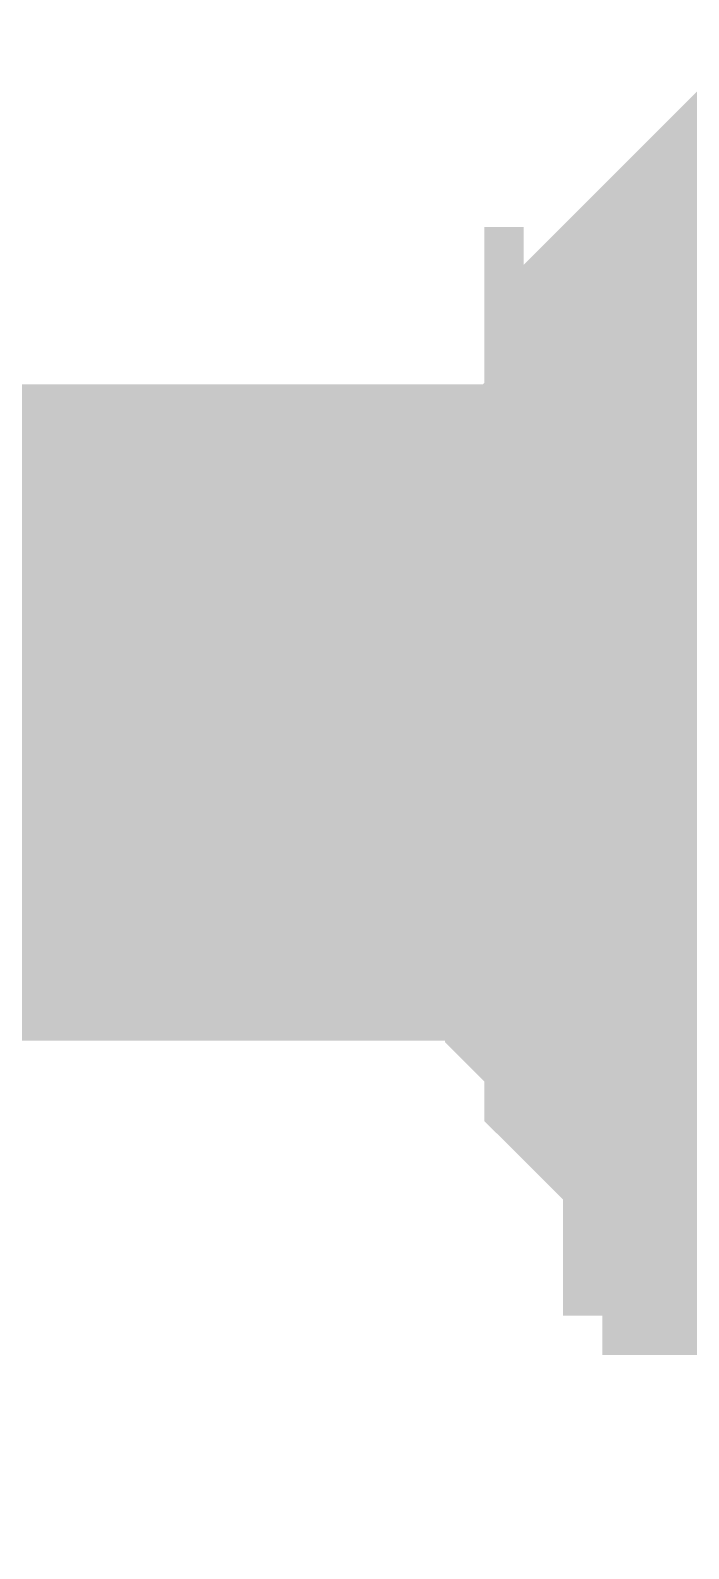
# Model space of a CAD drawing. Header units: inches. Extents: x 0 to 841, y 0 to 594.
# Drawn here: x 788.679 to 789.43, y 346.534 to 348.267 of the extents above; entities that cross this region are included whole.
import ezdxf

# ---------------------------------------------------------------- set-up
doc = ezdxf.new("R2010")
doc.units = ezdxf.units.IN
doc.layers.add('Sheet', color=255, linetype='Continuous')

msp = doc.modelspace()

# ---------------------------------------------------------------- linework, layer by layer
at = {"layer": 'Sheet'}
for points in [[(789.2572, 347.4882, 0.2997, 0.2997, 0), (789.2572, 347.5331, 0.2997, 0.2997, 0), (789.2572, 347.578, 0.2997, 0.2997, 0), (789.2572, 347.578, 0.2997, 0.2997, 0), (789.2572, 347.623, 0.2997, 0.2997, 0), (789.2572, 347.6679, 0.2997, 0.2997, 0), (789.3021, 347.7128, 0.2997, 0.2997, 0), (789.3021, 347.7577, 0.2997, 0.2997, 0), (789.3021, 347.7577, 0.2997, 0.2997, 0), (789.347, 347.8026, 0.2997, 0.2997, 0), (789.347, 347.8476, 0.2997, 0.2997, 0), (789.347, 347.8925, 0.2997, 0.2997, 0), (789.392, 347.8925, 0.2997, 0.2997, 0), (789.392, 347.9374, 0.2997, 0.2997, 0), (789.4369, 347.9823, 0.2997, 0.2997, 0), (789.4369, 347.9823, 0.2997, 0.2997, 0), (789.4818, 348.0272, 0.2997, 0.2997, 0), (789.4818, 348.0272, 0.2997, 0.2997, 0), (789.5267, 348.0721, 0.2997, 0.2997, 0), (789.5716, 348.1171, 0.2997, 0.2997, 0), (789.5716, 348.1171, 0.2997, 0.2997, 0), (789.6165, 348.1171, 0.2997, 0.2997, 0)], [(789.2572, 347.4882, 0.2997, 0.2997, 0), (789.2572, 347.5331, 0.2997, 0.2997, 0), (789.2572, 347.578, 0.2997, 0.2997, 0), (789.2572, 347.578, 0.2997, 0.2997, 0), (789.2572, 347.623, 0.2997, 0.2997, 0), (789.2572, 347.6679, 0.2997, 0.2997, 0), (789.3021, 347.7128, 0.2997, 0.2997, 0), (789.3021, 347.7577, 0.2997, 0.2997, 0), (789.3021, 347.7577, 0.2997, 0.2997, 0), (789.347, 347.8026, 0.2997, 0.2997, 0), (789.347, 347.8476, 0.2997, 0.2997, 0), (789.347, 347.8925, 0.2997, 0.2997, 0), (789.392, 347.8925, 0.2997, 0.2997, 0), (789.392, 347.9374, 0.2997, 0.2997, 0), (789.4369, 347.9823, 0.2997, 0.2997, 0), (789.4369, 347.9823, 0.2997, 0.2997, 0), (789.4818, 348.0272, 0.2997, 0.2997, 0), (789.4818, 348.0272, 0.2997, 0.2997, 0), (789.5267, 348.0721, 0.2997, 0.2997, 0), (789.5716, 348.1171, 0.2997, 0.2997, 0), (789.5716, 348.1171, 0.2997, 0.2997, 0), (789.6165, 348.1171, 0.2997, 0.2997, 0)], [(789.2572, 347.4882, 0.2997, 0.2997, 0), (789.2572, 347.5331, 0.2997, 0.2997, 0), (789.2572, 347.578, 0.2997, 0.2997, 0), (789.2572, 347.578, 0.2997, 0.2997, 0), (789.2572, 347.623, 0.2997, 0.2997, 0), (789.2572, 347.6679, 0.2997, 0.2997, 0), (789.3021, 347.7128, 0.2997, 0.2997, 0), (789.3021, 347.7577, 0.2997, 0.2997, 0), (789.3021, 347.7577, 0.2997, 0.2997, 0), (789.347, 347.8026, 0.2997, 0.2997, 0), (789.347, 347.8476, 0.2997, 0.2997, 0), (789.347, 347.8925, 0.2997, 0.2997, 0), (789.392, 347.8925, 0.2997, 0.2997, 0), (789.392, 347.9374, 0.2997, 0.2997, 0), (789.4369, 347.9823, 0.2997, 0.2997, 0), (789.4369, 347.9823, 0.2997, 0.2997, 0), (789.4818, 348.0272, 0.2997, 0.2997, 0), (789.4818, 348.0272, 0.2997, 0.2997, 0), (789.5267, 348.0721, 0.2997, 0.2997, 0), (789.5716, 348.1171, 0.2997, 0.2997, 0), (789.5716, 348.1171, 0.2997, 0.2997, 0), (789.6165, 348.1171, 0.2997, 0.2997, 0)], [(789.2572, 347.4882, 0.2997, 0.2997, 0), (789.2572, 347.5331, 0.2997, 0.2997, 0), (789.2572, 347.578, 0.2997, 0.2997, 0), (789.2572, 347.578, 0.2997, 0.2997, 0), (789.2572, 347.623, 0.2997, 0.2997, 0), (789.2572, 347.6679, 0.2997, 0.2997, 0), (789.3021, 347.7128, 0.2997, 0.2997, 0), (789.3021, 347.7577, 0.2997, 0.2997, 0), (789.3021, 347.7577, 0.2997, 0.2997, 0), (789.347, 347.8026, 0.2997, 0.2997, 0), (789.347, 347.8476, 0.2997, 0.2997, 0), (789.347, 347.8925, 0.2997, 0.2997, 0), (789.392, 347.8925, 0.2997, 0.2997, 0), (789.392, 347.9374, 0.2997, 0.2997, 0), (789.4369, 347.9823, 0.2997, 0.2997, 0), (789.4369, 347.9823, 0.2997, 0.2997, 0), (789.4818, 348.0272, 0.2997, 0.2997, 0), (789.4818, 348.0272, 0.2997, 0.2997, 0), (789.5267, 348.0721, 0.2997, 0.2997, 0), (789.5716, 348.1171, 0.2997, 0.2997, 0), (789.5716, 348.1171, 0.2997, 0.2997, 0), (789.6165, 348.1171, 0.2997, 0.2997, 0)], [(789.2572, 347.4882, 0.2997, 0.2997, 0), (789.2572, 347.5331, 0.2997, 0.2997, 0), (789.2572, 347.578, 0.2997, 0.2997, 0), (789.2572, 347.578, 0.2997, 0.2997, 0), (789.2572, 347.623, 0.2997, 0.2997, 0), (789.2572, 347.6679, 0.2997, 0.2997, 0), (789.3021, 347.7128, 0.2997, 0.2997, 0), (789.3021, 347.7577, 0.2997, 0.2997, 0), (789.3021, 347.7577, 0.2997, 0.2997, 0), (789.347, 347.8026, 0.2997, 0.2997, 0), (789.347, 347.8476, 0.2997, 0.2997, 0), (789.347, 347.8925, 0.2997, 0.2997, 0), (789.392, 347.8925, 0.2997, 0.2997, 0), (789.392, 347.9374, 0.2997, 0.2997, 0), (789.4369, 347.9823, 0.2997, 0.2997, 0), (789.4369, 347.9823, 0.2997, 0.2997, 0), (789.4818, 348.0272, 0.2997, 0.2997, 0), (789.4818, 348.0272, 0.2997, 0.2997, 0), (789.5267, 348.0721, 0.2997, 0.2997, 0), (789.5716, 348.1171, 0.2997, 0.2997, 0), (789.5716, 348.1171, 0.2997, 0.2997, 0), (789.6165, 348.1171, 0.2997, 0.2997, 0)], [(789.2572, 347.4882, 0.2997, 0.2997, 0), (789.2572, 347.5331, 0.2997, 0.2997, 0), (789.2572, 347.578, 0.2997, 0.2997, 0), (789.2572, 347.578, 0.2997, 0.2997, 0), (789.2572, 347.623, 0.2997, 0.2997, 0), (789.2572, 347.6679, 0.2997, 0.2997, 0), (789.3021, 347.7128, 0.2997, 0.2997, 0), (789.3021, 347.7577, 0.2997, 0.2997, 0), (789.3021, 347.7577, 0.2997, 0.2997, 0), (789.347, 347.8026, 0.2997, 0.2997, 0), (789.347, 347.8476, 0.2997, 0.2997, 0), (789.347, 347.8925, 0.2997, 0.2997, 0), (789.392, 347.8925, 0.2997, 0.2997, 0), (789.392, 347.9374, 0.2997, 0.2997, 0), (789.4369, 347.9823, 0.2997, 0.2997, 0), (789.4369, 347.9823, 0.2997, 0.2997, 0), (789.4818, 348.0272, 0.2997, 0.2997, 0), (789.4818, 348.0272, 0.2997, 0.2997, 0), (789.5267, 348.0721, 0.2997, 0.2997, 0), (789.5716, 348.1171, 0.2997, 0.2997, 0), (789.5716, 348.1171, 0.2997, 0.2997, 0), (789.6165, 348.1171, 0.2997, 0.2997, 0)], [(789.2572, 347.4882, 0.0991, 0.0991, 0), (789.2572, 347.5331, 0.0991, 0.0991, 0), (789.2572, 347.578, 0.0991, 0.0991, 0), (789.2572, 347.578, 0.0991, 0.0991, 0), (789.2572, 347.623, 0.0991, 0.0991, 0), (789.2572, 347.6679, 0.0991, 0.0991, 0), (789.3021, 347.7128, 0.0991, 0.0991, 0), (789.3021, 347.7577, 0.0991, 0.0991, 0), (789.3021, 347.7577, 0.0991, 0.0991, 0), (789.347, 347.8026, 0.0991, 0.0991, 0), (789.347, 347.8476, 0.0991, 0.0991, 0), (789.347, 347.8925, 0.0991, 0.0991, 0), (789.392, 347.8925, 0.0991, 0.0991, 0), (789.392, 347.9374, 0.0991, 0.0991, 0), (789.4369, 347.9823, 0.0991, 0.0991, 0), (789.4369, 347.9823, 0.0991, 0.0991, 0), (789.4818, 348.0272, 0.0991, 0.0991, 0)], [(789.2572, 347.4882, 0.0991, 0.0991, 0), (789.2572, 347.5331, 0.0991, 0.0991, 0), (789.2572, 347.578, 0.0991, 0.0991, 0), (789.2572, 347.578, 0.0991, 0.0991, 0), (789.2572, 347.623, 0.0991, 0.0991, 0), (789.2572, 347.6679, 0.0991, 0.0991, 0), (789.3021, 347.7128, 0.0991, 0.0991, 0), (789.3021, 347.7577, 0.0991, 0.0991, 0), (789.3021, 347.7577, 0.0991, 0.0991, 0), (789.347, 347.8026, 0.0991, 0.0991, 0), (789.347, 347.8476, 0.0991, 0.0991, 0), (789.347, 347.8925, 0.0991, 0.0991, 0), (789.392, 347.8925, 0.0991, 0.0991, 0), (789.392, 347.9374, 0.0991, 0.0991, 0), (789.4369, 347.9823, 0.0991, 0.0991, 0), (789.4369, 347.9823, 0.0991, 0.0991, 0), (789.4818, 348.0272, 0.0991, 0.0991, 0)], [(789.2572, 347.4882, 0.0991, 0.0991, 0), (789.2572, 347.5331, 0.0991, 0.0991, 0), (789.2572, 347.578, 0.0991, 0.0991, 0), (789.2572, 347.578, 0.0991, 0.0991, 0), (789.2572, 347.623, 0.0991, 0.0991, 0), (789.2572, 347.6679, 0.0991, 0.0991, 0), (789.3021, 347.7128, 0.0991, 0.0991, 0), (789.3021, 347.7577, 0.0991, 0.0991, 0), (789.3021, 347.7577, 0.0991, 0.0991, 0), (789.347, 347.8026, 0.0991, 0.0991, 0), (789.347, 347.8476, 0.0991, 0.0991, 0), (789.347, 347.8925, 0.0991, 0.0991, 0), (789.392, 347.8925, 0.0991, 0.0991, 0), (789.392, 347.9374, 0.0991, 0.0991, 0), (789.4369, 347.9823, 0.0991, 0.0991, 0), (789.4369, 347.9823, 0.0991, 0.0991, 0), (789.4818, 348.0272, 0.0991, 0.0991, 0)], [(789.2572, 347.4882, 0.0991, 0.0991, 0), (789.2572, 347.5331, 0.0991, 0.0991, 0), (789.2572, 347.578, 0.0991, 0.0991, 0), (789.2572, 347.578, 0.0991, 0.0991, 0), (789.2572, 347.623, 0.0991, 0.0991, 0), (789.2572, 347.6679, 0.0991, 0.0991, 0), (789.3021, 347.7128, 0.0991, 0.0991, 0), (789.3021, 347.7577, 0.0991, 0.0991, 0), (789.3021, 347.7577, 0.0991, 0.0991, 0), (789.347, 347.8026, 0.0991, 0.0991, 0), (789.347, 347.8476, 0.0991, 0.0991, 0), (789.347, 347.8925, 0.0991, 0.0991, 0), (789.392, 347.8925, 0.0991, 0.0991, 0), (789.392, 347.9374, 0.0991, 0.0991, 0), (789.4369, 347.9823, 0.0991, 0.0991, 0), (789.4369, 347.9823, 0.0991, 0.0991, 0), (789.4818, 348.0272, 0.0991, 0.0991, 0)], [(789.2572, 347.4882, 0.0991, 0.0991, 0), (789.2572, 347.5331, 0.0991, 0.0991, 0), (789.2572, 347.578, 0.0991, 0.0991, 0), (789.2572, 347.578, 0.0991, 0.0991, 0), (789.2572, 347.623, 0.0991, 0.0991, 0), (789.2572, 347.6679, 0.0991, 0.0991, 0), (789.3021, 347.7128, 0.0991, 0.0991, 0), (789.3021, 347.7577, 0.0991, 0.0991, 0), (789.3021, 347.7577, 0.0991, 0.0991, 0), (789.347, 347.8026, 0.0991, 0.0991, 0), (789.347, 347.8476, 0.0991, 0.0991, 0), (789.347, 347.8925, 0.0991, 0.0991, 0), (789.392, 347.8925, 0.0991, 0.0991, 0), (789.392, 347.9374, 0.0991, 0.0991, 0), (789.4369, 347.9823, 0.0991, 0.0991, 0), (789.4369, 347.9823, 0.0991, 0.0991, 0), (789.4818, 348.0272, 0.0991, 0.0991, 0)], [(789.2572, 347.4882, 0.0991, 0.0991, 0), (789.2572, 347.5331, 0.0991, 0.0991, 0), (789.2572, 347.578, 0.0991, 0.0991, 0), (789.2572, 347.578, 0.0991, 0.0991, 0), (789.2572, 347.623, 0.0991, 0.0991, 0), (789.2572, 347.6679, 0.0991, 0.0991, 0), (789.3021, 347.7128, 0.0991, 0.0991, 0), (789.3021, 347.7577, 0.0991, 0.0991, 0), (789.3021, 347.7577, 0.0991, 0.0991, 0), (789.347, 347.8026, 0.0991, 0.0991, 0), (789.347, 347.8476, 0.0991, 0.0991, 0), (789.347, 347.8925, 0.0991, 0.0991, 0), (789.392, 347.8925, 0.0991, 0.0991, 0), (789.392, 347.9374, 0.0991, 0.0991, 0), (789.4369, 347.9823, 0.0991, 0.0991, 0), (789.4369, 347.9823, 0.0991, 0.0991, 0), (789.4818, 348.0272, 0.0991, 0.0991, 0)], [(789.4818, 347.4882, 0.2997, 0.2997, 0), (789.4818, 347.5331, 0.2997, 0.2997, 0), (789.4818, 347.5331, 0.2997, 0.2997, 0), (789.4818, 347.578, 0.2997, 0.2997, 0), (789.4818, 347.578, 0.2997, 0.2997, 0), (789.4818, 347.623, 0.2997, 0.2997, 0), (789.5267, 347.623, 0.2997, 0.2997, 0), (789.5267, 347.6679, 0.2997, 0.2997, 0), (789.5267, 347.6679, 0.2997, 0.2997, 0), (789.5267, 347.7128, 0.2997, 0.2997, 0), (789.5267, 347.7128, 0.2997, 0.2997, 0), (789.5716, 347.7577, 0.2997, 0.2997, 0), (789.5716, 347.7577, 0.2997, 0.2997, 0), (789.5716, 347.8026, 0.2997, 0.2997, 0), (789.6165, 347.8026, 0.2997, 0.2997, 0)], [(789.4818, 347.4882, 0.2997, 0.2997, 0), (789.4818, 347.5331, 0.2997, 0.2997, 0), (789.4818, 347.5331, 0.2997, 0.2997, 0), (789.4818, 347.578, 0.2997, 0.2997, 0), (789.4818, 347.578, 0.2997, 0.2997, 0), (789.4818, 347.623, 0.2997, 0.2997, 0), (789.5267, 347.623, 0.2997, 0.2997, 0), (789.5267, 347.6679, 0.2997, 0.2997, 0), (789.5267, 347.6679, 0.2997, 0.2997, 0), (789.5267, 347.7128, 0.2997, 0.2997, 0), (789.5267, 347.7128, 0.2997, 0.2997, 0), (789.5716, 347.7577, 0.2997, 0.2997, 0), (789.5716, 347.7577, 0.2997, 0.2997, 0), (789.5716, 347.8026, 0.2997, 0.2997, 0), (789.6165, 347.8026, 0.2997, 0.2997, 0)], [(789.4818, 347.4882, 0.2997, 0.2997, 0), (789.4818, 347.5331, 0.2997, 0.2997, 0), (789.4818, 347.5331, 0.2997, 0.2997, 0), (789.4818, 347.578, 0.2997, 0.2997, 0), (789.4818, 347.578, 0.2997, 0.2997, 0), (789.4818, 347.623, 0.2997, 0.2997, 0), (789.5267, 347.623, 0.2997, 0.2997, 0), (789.5267, 347.6679, 0.2997, 0.2997, 0), (789.5267, 347.6679, 0.2997, 0.2997, 0), (789.5267, 347.7128, 0.2997, 0.2997, 0), (789.5267, 347.7128, 0.2997, 0.2997, 0), (789.5716, 347.7577, 0.2997, 0.2997, 0), (789.5716, 347.7577, 0.2997, 0.2997, 0), (789.5716, 347.8026, 0.2997, 0.2997, 0), (789.6165, 347.8026, 0.2997, 0.2997, 0)], [(789.4818, 347.4882, 0.2997, 0.2997, 0), (789.4818, 347.5331, 0.2997, 0.2997, 0), (789.4818, 347.5331, 0.2997, 0.2997, 0), (789.4818, 347.578, 0.2997, 0.2997, 0), (789.4818, 347.578, 0.2997, 0.2997, 0), (789.4818, 347.623, 0.2997, 0.2997, 0), (789.5267, 347.623, 0.2997, 0.2997, 0), (789.5267, 347.6679, 0.2997, 0.2997, 0), (789.5267, 347.6679, 0.2997, 0.2997, 0), (789.5267, 347.7128, 0.2997, 0.2997, 0), (789.5267, 347.7128, 0.2997, 0.2997, 0), (789.5716, 347.7577, 0.2997, 0.2997, 0), (789.5716, 347.7577, 0.2997, 0.2997, 0), (789.5716, 347.8026, 0.2997, 0.2997, 0), (789.6165, 347.8026, 0.2997, 0.2997, 0)], [(752.5162, 339.9868, 0.7493, 0.7493, 0), (769.9884, 339.9868, 0.7493, 0.7493, 0), (769.9884, 347.4882, 0.7493, 0.7493, 0), (790.0208, 347.4882, 0.7493, 0.7493, 0)], [(789.6165, 346.8144, 0.2997, 0.2997, 0), (789.5716, 346.8593, 0.2997, 0.2997, 0), (789.5716, 346.8593, 0.2997, 0.2997, 0), (789.5267, 346.9043, 0.2997, 0.2997, 0), (789.4818, 346.9043, 0.2997, 0.2997, 0), (789.4818, 346.9492, 0.2997, 0.2997, 0), (789.4369, 346.9492, 0.2997, 0.2997, 0), (789.4369, 346.9941, 0.2997, 0.2997, 0), (789.392, 347.039, 0.2997, 0.2997, 0), (789.392, 347.039, 0.2997, 0.2997, 0), (789.347, 347.0839, 0.2997, 0.2997, 0), (789.347, 347.1289, 0.2997, 0.2997, 0), (789.347, 347.1289, 0.2997, 0.2997, 0), (789.3021, 347.1738, 0.2997, 0.2997, 0), (789.3021, 347.2187, 0.2997, 0.2997, 0), (789.3021, 347.2636, 0.2997, 0.2997, 0), (789.2572, 347.3085, 0.2997, 0.2997, 0), (789.2572, 347.3085, 0.2997, 0.2997, 0), (789.2572, 347.3534, 0.2997, 0.2997, 0), (789.2572, 347.3984, 0.2997, 0.2997, 0), (789.2572, 347.4433, 0.2997, 0.2997, 0), (789.2572, 347.4882, 0.2997, 0.2997, 0)], [(789.2572, 347.4882, 0.2997, 0.2997, 0), (789.2572, 347.4882, 0.2997, 0.2997, 0)], [(789.6165, 346.8144, 0.2997, 0.2997, 0), (789.5716, 346.8593, 0.2997, 0.2997, 0), (789.5716, 346.8593, 0.2997, 0.2997, 0), (789.5267, 346.9043, 0.2997, 0.2997, 0), (789.4818, 346.9043, 0.2997, 0.2997, 0), (789.4818, 346.9492, 0.2997, 0.2997, 0), (789.4369, 346.9492, 0.2997, 0.2997, 0), (789.4369, 346.9941, 0.2997, 0.2997, 0), (789.392, 347.039, 0.2997, 0.2997, 0), (789.392, 347.039, 0.2997, 0.2997, 0), (789.347, 347.0839, 0.2997, 0.2997, 0), (789.347, 347.1289, 0.2997, 0.2997, 0), (789.347, 347.1289, 0.2997, 0.2997, 0), (789.3021, 347.1738, 0.2997, 0.2997, 0), (789.3021, 347.2187, 0.2997, 0.2997, 0), (789.3021, 347.2636, 0.2997, 0.2997, 0), (789.2572, 347.3085, 0.2997, 0.2997, 0), (789.2572, 347.3085, 0.2997, 0.2997, 0), (789.2572, 347.3534, 0.2997, 0.2997, 0), (789.2572, 347.3984, 0.2997, 0.2997, 0), (789.2572, 347.4433, 0.2997, 0.2997, 0), (789.2572, 347.4882, 0.2997, 0.2997, 0)], [(789.2572, 347.4882, 0.2997, 0.2997, 0), (789.2572, 347.4882, 0.2997, 0.2997, 0)], [(789.6165, 346.8144, 0.2997, 0.2997, 0), (789.5716, 346.8593, 0.2997, 0.2997, 0), (789.5716, 346.8593, 0.2997, 0.2997, 0), (789.5267, 346.9043, 0.2997, 0.2997, 0), (789.4818, 346.9043, 0.2997, 0.2997, 0), (789.4818, 346.9492, 0.2997, 0.2997, 0), (789.4369, 346.9492, 0.2997, 0.2997, 0), (789.4369, 346.9941, 0.2997, 0.2997, 0), (789.392, 347.039, 0.2997, 0.2997, 0), (789.392, 347.039, 0.2997, 0.2997, 0), (789.347, 347.0839, 0.2997, 0.2997, 0), (789.347, 347.1289, 0.2997, 0.2997, 0), (789.347, 347.1289, 0.2997, 0.2997, 0), (789.3021, 347.1738, 0.2997, 0.2997, 0), (789.3021, 347.2187, 0.2997, 0.2997, 0), (789.3021, 347.2636, 0.2997, 0.2997, 0), (789.2572, 347.3085, 0.2997, 0.2997, 0), (789.2572, 347.3085, 0.2997, 0.2997, 0), (789.2572, 347.3534, 0.2997, 0.2997, 0), (789.2572, 347.3984, 0.2997, 0.2997, 0), (789.2572, 347.4433, 0.2997, 0.2997, 0), (789.2572, 347.4882, 0.2997, 0.2997, 0)], [(789.2572, 347.4882, 0.2997, 0.2997, 0), (789.2572, 347.4882, 0.2997, 0.2997, 0)], [(789.6165, 346.8144, 0.2997, 0.2997, 0), (789.5716, 346.8593, 0.2997, 0.2997, 0), (789.5716, 346.8593, 0.2997, 0.2997, 0), (789.5267, 346.9043, 0.2997, 0.2997, 0), (789.4818, 346.9043, 0.2997, 0.2997, 0), (789.4818, 346.9492, 0.2997, 0.2997, 0), (789.4369, 346.9492, 0.2997, 0.2997, 0), (789.4369, 346.9941, 0.2997, 0.2997, 0), (789.392, 347.039, 0.2997, 0.2997, 0), (789.392, 347.039, 0.2997, 0.2997, 0), (789.347, 347.0839, 0.2997, 0.2997, 0), (789.347, 347.1289, 0.2997, 0.2997, 0), (789.347, 347.1289, 0.2997, 0.2997, 0), (789.3021, 347.1738, 0.2997, 0.2997, 0), (789.3021, 347.2187, 0.2997, 0.2997, 0), (789.3021, 347.2636, 0.2997, 0.2997, 0), (789.2572, 347.3085, 0.2997, 0.2997, 0), (789.2572, 347.3085, 0.2997, 0.2997, 0), (789.2572, 347.3534, 0.2997, 0.2997, 0), (789.2572, 347.3984, 0.2997, 0.2997, 0), (789.2572, 347.4433, 0.2997, 0.2997, 0), (789.2572, 347.4882, 0.2997, 0.2997, 0)], [(789.2572, 347.4882, 0.2997, 0.2997, 0), (789.2572, 347.4882, 0.2997, 0.2997, 0)], [(789.6165, 346.8144, 0.2997, 0.2997, 0), (789.5716, 346.8593, 0.2997, 0.2997, 0), (789.5716, 346.8593, 0.2997, 0.2997, 0), (789.5267, 346.9043, 0.2997, 0.2997, 0), (789.4818, 346.9043, 0.2997, 0.2997, 0), (789.4818, 346.9492, 0.2997, 0.2997, 0), (789.4369, 346.9492, 0.2997, 0.2997, 0), (789.4369, 346.9941, 0.2997, 0.2997, 0), (789.392, 347.039, 0.2997, 0.2997, 0), (789.392, 347.039, 0.2997, 0.2997, 0), (789.347, 347.0839, 0.2997, 0.2997, 0), (789.347, 347.1289, 0.2997, 0.2997, 0), (789.347, 347.1289, 0.2997, 0.2997, 0), (789.3021, 347.1738, 0.2997, 0.2997, 0), (789.3021, 347.2187, 0.2997, 0.2997, 0), (789.3021, 347.2636, 0.2997, 0.2997, 0), (789.2572, 347.3085, 0.2997, 0.2997, 0), (789.2572, 347.3085, 0.2997, 0.2997, 0), (789.2572, 347.3534, 0.2997, 0.2997, 0), (789.2572, 347.3984, 0.2997, 0.2997, 0), (789.2572, 347.4433, 0.2997, 0.2997, 0), (789.2572, 347.4882, 0.2997, 0.2997, 0)], [(789.2572, 347.4882, 0.2997, 0.2997, 0), (789.2572, 347.4882, 0.2997, 0.2997, 0)], [(789.6165, 346.8144, 0.2997, 0.2997, 0), (789.5716, 346.8593, 0.2997, 0.2997, 0), (789.5716, 346.8593, 0.2997, 0.2997, 0), (789.5267, 346.9043, 0.2997, 0.2997, 0), (789.4818, 346.9043, 0.2997, 0.2997, 0), (789.4818, 346.9492, 0.2997, 0.2997, 0), (789.4369, 346.9492, 0.2997, 0.2997, 0), (789.4369, 346.9941, 0.2997, 0.2997, 0), (789.392, 347.039, 0.2997, 0.2997, 0), (789.392, 347.039, 0.2997, 0.2997, 0), (789.347, 347.0839, 0.2997, 0.2997, 0), (789.347, 347.1289, 0.2997, 0.2997, 0), (789.347, 347.1289, 0.2997, 0.2997, 0), (789.3021, 347.1738, 0.2997, 0.2997, 0), (789.3021, 347.2187, 0.2997, 0.2997, 0), (789.3021, 347.2636, 0.2997, 0.2997, 0), (789.2572, 347.3085, 0.2997, 0.2997, 0), (789.2572, 347.3085, 0.2997, 0.2997, 0), (789.2572, 347.3534, 0.2997, 0.2997, 0), (789.2572, 347.3984, 0.2997, 0.2997, 0), (789.2572, 347.4433, 0.2997, 0.2997, 0), (789.2572, 347.4882, 0.2997, 0.2997, 0)], [(789.2572, 347.4882, 0.2997, 0.2997, 0), (789.2572, 347.4882, 0.2997, 0.2997, 0)], [(789.6165, 347.1738, 0.2997, 0.2997, 0), (789.5716, 347.1738, 0.2997, 0.2997, 0), (789.5716, 347.2187, 0.2997, 0.2997, 0), (789.5716, 347.2187, 0.2997, 0.2997, 0), (789.5267, 347.2636, 0.2997, 0.2997, 0), (789.5267, 347.2636, 0.2997, 0.2997, 0), (789.5267, 347.3085, 0.2997, 0.2997, 0), (789.5267, 347.3085, 0.2997, 0.2997, 0), (789.5267, 347.3534, 0.2997, 0.2997, 0), (789.4818, 347.3534, 0.2997, 0.2997, 0), (789.4818, 347.3984, 0.2997, 0.2997, 0), (789.4818, 347.3984, 0.2997, 0.2997, 0), (789.4818, 347.4433, 0.2997, 0.2997, 0), (789.4818, 347.4433, 0.2997, 0.2997, 0), (789.4818, 347.4882, 0.2997, 0.2997, 0)], [(789.4818, 347.4882, 0.2997, 0.2997, 0), (789.4818, 347.4882, 0.2997, 0.2997, 0)], [(789.6165, 347.1738, 0.2997, 0.2997, 0), (789.5716, 347.1738, 0.2997, 0.2997, 0), (789.5716, 347.2187, 0.2997, 0.2997, 0), (789.5716, 347.2187, 0.2997, 0.2997, 0), (789.5267, 347.2636, 0.2997, 0.2997, 0), (789.5267, 347.2636, 0.2997, 0.2997, 0), (789.5267, 347.3085, 0.2997, 0.2997, 0), (789.5267, 347.3085, 0.2997, 0.2997, 0), (789.5267, 347.3534, 0.2997, 0.2997, 0), (789.4818, 347.3534, 0.2997, 0.2997, 0), (789.4818, 347.3984, 0.2997, 0.2997, 0), (789.4818, 347.3984, 0.2997, 0.2997, 0), (789.4818, 347.4433, 0.2997, 0.2997, 0), (789.4818, 347.4433, 0.2997, 0.2997, 0), (789.4818, 347.4882, 0.2997, 0.2997, 0)], [(789.4818, 347.4882, 0.2997, 0.2997, 0), (789.4818, 347.4882, 0.2997, 0.2997, 0)], [(789.6165, 347.1738, 0.2997, 0.2997, 0), (789.5716, 347.1738, 0.2997, 0.2997, 0), (789.5716, 347.2187, 0.2997, 0.2997, 0), (789.5716, 347.2187, 0.2997, 0.2997, 0), (789.5267, 347.2636, 0.2997, 0.2997, 0), (789.5267, 347.2636, 0.2997, 0.2997, 0), (789.5267, 347.3085, 0.2997, 0.2997, 0), (789.5267, 347.3085, 0.2997, 0.2997, 0), (789.5267, 347.3534, 0.2997, 0.2997, 0), (789.4818, 347.3534, 0.2997, 0.2997, 0), (789.4818, 347.3984, 0.2997, 0.2997, 0), (789.4818, 347.3984, 0.2997, 0.2997, 0), (789.4818, 347.4433, 0.2997, 0.2997, 0), (789.4818, 347.4433, 0.2997, 0.2997, 0), (789.4818, 347.4882, 0.2997, 0.2997, 0)], [(789.4818, 347.4882, 0.2997, 0.2997, 0), (789.4818, 347.4882, 0.2997, 0.2997, 0)], [(789.6165, 347.1738, 0.2997, 0.2997, 0), (789.5716, 347.1738, 0.2997, 0.2997, 0), (789.5716, 347.2187, 0.2997, 0.2997, 0), (789.5716, 347.2187, 0.2997, 0.2997, 0), (789.5267, 347.2636, 0.2997, 0.2997, 0), (789.5267, 347.2636, 0.2997, 0.2997, 0), (789.5267, 347.3085, 0.2997, 0.2997, 0), (789.5267, 347.3085, 0.2997, 0.2997, 0), (789.5267, 347.3534, 0.2997, 0.2997, 0), (789.4818, 347.3534, 0.2997, 0.2997, 0), (789.4818, 347.3984, 0.2997, 0.2997, 0), (789.4818, 347.3984, 0.2997, 0.2997, 0), (789.4818, 347.4433, 0.2997, 0.2997, 0), (789.4818, 347.4433, 0.2997, 0.2997, 0), (789.4818, 347.4882, 0.2997, 0.2997, 0)], [(789.4818, 347.4882, 0.2997, 0.2997, 0), (789.4818, 347.4882, 0.2997, 0.2997, 0)], [(789.4818, 346.9492, 0.0991, 0.0991, 0), (789.4369, 346.9492, 0.0991, 0.0991, 0), (789.4369, 346.9941, 0.0991, 0.0991, 0), (789.392, 347.039, 0.0991, 0.0991, 0), (789.392, 347.039, 0.0991, 0.0991, 0), (789.347, 347.0839, 0.0991, 0.0991, 0), (789.347, 347.1289, 0.0991, 0.0991, 0), (789.347, 347.1289, 0.0991, 0.0991, 0), (789.3021, 347.1738, 0.0991, 0.0991, 0), (789.3021, 347.2187, 0.0991, 0.0991, 0), (789.3021, 347.2636, 0.0991, 0.0991, 0), (789.2572, 347.3085, 0.0991, 0.0991, 0), (789.2572, 347.3085, 0.0991, 0.0991, 0), (789.2572, 347.3534, 0.0991, 0.0991, 0), (789.2572, 347.3984, 0.0991, 0.0991, 0), (789.2572, 347.4433, 0.0991, 0.0991, 0), (789.2572, 347.4882, 0.0991, 0.0991, 0)], [(789.2572, 347.4882, 0.0991, 0.0991, 0), (789.2572, 347.4882, 0.0991, 0.0991, 0)], [(789.4818, 346.9492, 0.0991, 0.0991, 0), (789.4369, 346.9492, 0.0991, 0.0991, 0), (789.4369, 346.9941, 0.0991, 0.0991, 0), (789.392, 347.039, 0.0991, 0.0991, 0), (789.392, 347.039, 0.0991, 0.0991, 0), (789.347, 347.0839, 0.0991, 0.0991, 0), (789.347, 347.1289, 0.0991, 0.0991, 0), (789.347, 347.1289, 0.0991, 0.0991, 0), (789.3021, 347.1738, 0.0991, 0.0991, 0), (789.3021, 347.2187, 0.0991, 0.0991, 0), (789.3021, 347.2636, 0.0991, 0.0991, 0), (789.2572, 347.3085, 0.0991, 0.0991, 0), (789.2572, 347.3085, 0.0991, 0.0991, 0), (789.2572, 347.3534, 0.0991, 0.0991, 0), (789.2572, 347.3984, 0.0991, 0.0991, 0), (789.2572, 347.4433, 0.0991, 0.0991, 0), (789.2572, 347.4882, 0.0991, 0.0991, 0)], [(789.2572, 347.4882, 0.0991, 0.0991, 0), (789.2572, 347.4882, 0.0991, 0.0991, 0)], [(789.4818, 346.9492, 0.0991, 0.0991, 0), (789.4369, 346.9492, 0.0991, 0.0991, 0), (789.4369, 346.9941, 0.0991, 0.0991, 0), (789.392, 347.039, 0.0991, 0.0991, 0), (789.392, 347.039, 0.0991, 0.0991, 0), (789.347, 347.0839, 0.0991, 0.0991, 0), (789.347, 347.1289, 0.0991, 0.0991, 0), (789.347, 347.1289, 0.0991, 0.0991, 0), (789.3021, 347.1738, 0.0991, 0.0991, 0), (789.3021, 347.2187, 0.0991, 0.0991, 0), (789.3021, 347.2636, 0.0991, 0.0991, 0), (789.2572, 347.3085, 0.0991, 0.0991, 0), (789.2572, 347.3085, 0.0991, 0.0991, 0), (789.2572, 347.3534, 0.0991, 0.0991, 0), (789.2572, 347.3984, 0.0991, 0.0991, 0), (789.2572, 347.4433, 0.0991, 0.0991, 0), (789.2572, 347.4882, 0.0991, 0.0991, 0)], [(789.2572, 347.4882, 0.0991, 0.0991, 0), (789.2572, 347.4882, 0.0991, 0.0991, 0)], [(789.4818, 346.9492, 0.0991, 0.0991, 0), (789.4369, 346.9492, 0.0991, 0.0991, 0), (789.4369, 346.9941, 0.0991, 0.0991, 0), (789.392, 347.039, 0.0991, 0.0991, 0), (789.392, 347.039, 0.0991, 0.0991, 0), (789.347, 347.0839, 0.0991, 0.0991, 0), (789.347, 347.1289, 0.0991, 0.0991, 0), (789.347, 347.1289, 0.0991, 0.0991, 0), (789.3021, 347.1738, 0.0991, 0.0991, 0), (789.3021, 347.2187, 0.0991, 0.0991, 0), (789.3021, 347.2636, 0.0991, 0.0991, 0), (789.2572, 347.3085, 0.0991, 0.0991, 0), (789.2572, 347.3085, 0.0991, 0.0991, 0), (789.2572, 347.3534, 0.0991, 0.0991, 0), (789.2572, 347.3984, 0.0991, 0.0991, 0), (789.2572, 347.4433, 0.0991, 0.0991, 0), (789.2572, 347.4882, 0.0991, 0.0991, 0)], [(789.2572, 347.4882, 0.0991, 0.0991, 0), (789.2572, 347.4882, 0.0991, 0.0991, 0)], [(789.4818, 346.9492, 0.0991, 0.0991, 0), (789.4369, 346.9492, 0.0991, 0.0991, 0), (789.4369, 346.9941, 0.0991, 0.0991, 0), (789.392, 347.039, 0.0991, 0.0991, 0), (789.392, 347.039, 0.0991, 0.0991, 0), (789.347, 347.0839, 0.0991, 0.0991, 0), (789.347, 347.1289, 0.0991, 0.0991, 0), (789.347, 347.1289, 0.0991, 0.0991, 0), (789.3021, 347.1738, 0.0991, 0.0991, 0), (789.3021, 347.2187, 0.0991, 0.0991, 0), (789.3021, 347.2636, 0.0991, 0.0991, 0), (789.2572, 347.3085, 0.0991, 0.0991, 0), (789.2572, 347.3085, 0.0991, 0.0991, 0), (789.2572, 347.3534, 0.0991, 0.0991, 0), (789.2572, 347.3984, 0.0991, 0.0991, 0), (789.2572, 347.4433, 0.0991, 0.0991, 0), (789.2572, 347.4882, 0.0991, 0.0991, 0)], [(789.2572, 347.4882, 0.0991, 0.0991, 0), (789.2572, 347.4882, 0.0991, 0.0991, 0)], [(789.4818, 346.9492, 0.0991, 0.0991, 0), (789.4369, 346.9492, 0.0991, 0.0991, 0), (789.4369, 346.9941, 0.0991, 0.0991, 0), (789.392, 347.039, 0.0991, 0.0991, 0), (789.392, 347.039, 0.0991, 0.0991, 0), (789.347, 347.0839, 0.0991, 0.0991, 0), (789.347, 347.1289, 0.0991, 0.0991, 0), (789.347, 347.1289, 0.0991, 0.0991, 0), (789.3021, 347.1738, 0.0991, 0.0991, 0), (789.3021, 347.2187, 0.0991, 0.0991, 0), (789.3021, 347.2636, 0.0991, 0.0991, 0), (789.2572, 347.3085, 0.0991, 0.0991, 0), (789.2572, 347.3085, 0.0991, 0.0991, 0), (789.2572, 347.3534, 0.0991, 0.0991, 0), (789.2572, 347.3984, 0.0991, 0.0991, 0), (789.2572, 347.4433, 0.0991, 0.0991, 0), (789.2572, 347.4882, 0.0991, 0.0991, 0)], [(789.2572, 347.4882, 0.0991, 0.0991, 0), (789.2572, 347.4882, 0.0991, 0.0991, 0)]]:
    msp.add_lwpolyline(points, format="xyseb", dxfattribs=at)

doc.saveas('drawing.dxf')
